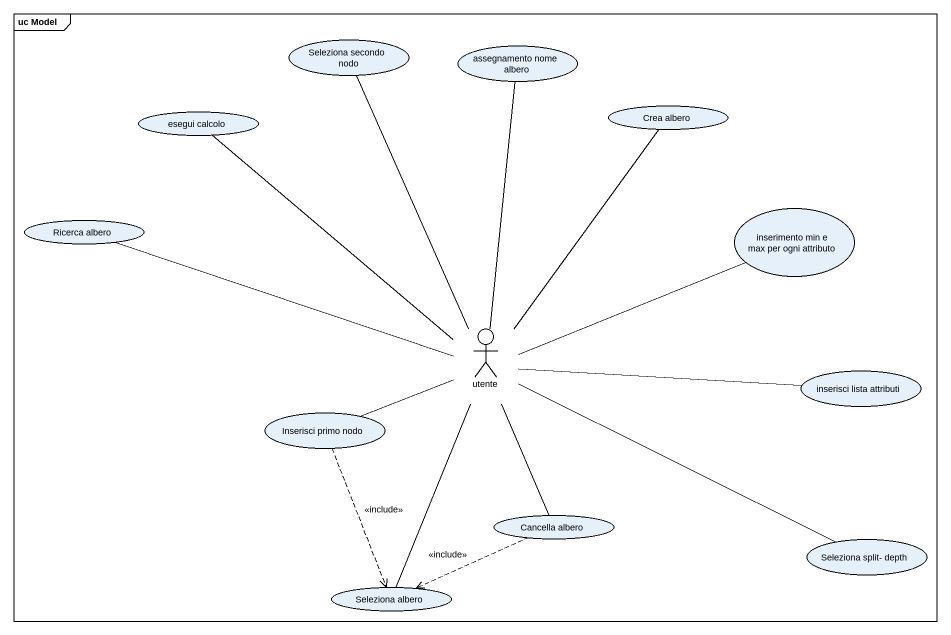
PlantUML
@startuml
mainframe uc Model
usecase "Seleziona secondo nodo" as Seleziona_secondo_nodo
usecase "assegnamento nome albero" as assegnamento_nome_albero
usecase "esegui calcolo" as esegui_calcolo
usecase "Crea albero" as Crea_albero
usecase "Ricerca albero" as Ricerca_albero
usecase "inserimento min e max per ogni attributo" as inserimento_min_e_max_per
actor utente
usecase "inserisci lista attributi" as inserisci_lista_attributi
usecase "Inserisci primo nodo" as Inserisci_primo_nodo
usecase "Cancella albero" as Cancella_albero
usecase "Seleziona split- depth" as Seleziona_split_depth
usecase "Seleziona albero" as Seleziona_albero
utente -up- Seleziona_secondo_nodo
utente -up- assegnamento_nome_albero
utente -up- esegui_calcolo
utente -up- Crea_albero
utente -left- Ricerca_albero
utente -right- inserimento_min_e_max_per
utente -right- inserisci_lista_attributi
utente -left- Inserisci_primo_nodo
utente -- Cancella_albero
utente -right- Seleziona_split_depth
utente -- Seleziona_albero
Inserisci_primo_nodo ..> Seleziona_albero : <<include>>
Cancella_albero .left.> Seleziona_albero : <<include>>
@enduml
